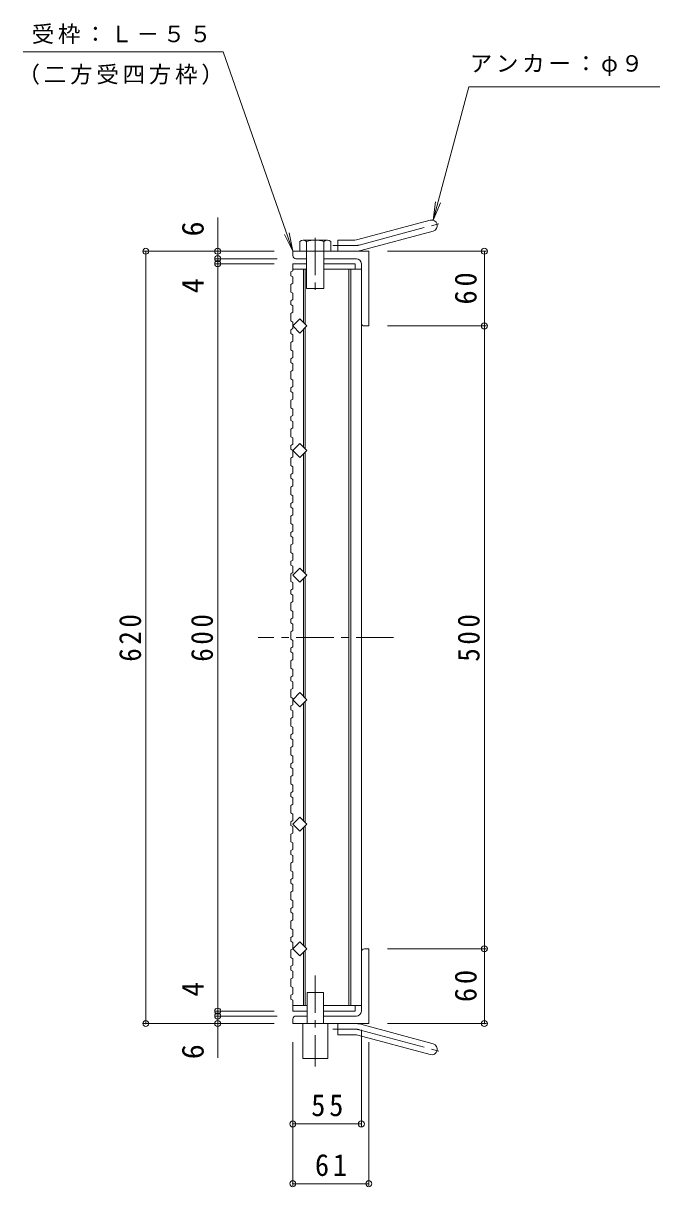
# Model space of a CAD drawing. Units: millimetres, scale not verified. Extents: x -1108 to 1079, y -823 to 794.
# Drawn here: x 59 to 569, y -212 to 722 of the extents above; entities that cross this region are included whole.
import ezdxf
from ezdxf.enums import TextEntityAlignment as Align

# ---------------------------------------------------------------- set-up
doc = ezdxf.new("R2010")
doc.units = ezdxf.units.MM
doc.header["$LTSCALE"] = 6
doc.header["$PDMODE"] = 32
doc.header["$PDSIZE"] = 4.8
doc.linetypes.add('CHAIN1', pattern=[8, 5, -1, 1, -1])
doc.linetypes.add('CHAIN2', pattern=[12, 9, -1, 1, -1])
for name, color, linetype, lineweight in [('A-1_ピット', 2, 'Continuous', 9), ('A-2_蓋', 3, 'Continuous', 9), ('A-4_寸法', 7, 'Continuous', 9), ('A-5_仕様文', 7, 'Continuous', 9), ('A-9_ｸｯｼｮﾝ材', 4, 'Continuous', 9)]:
    doc.layers.add(name, color=color, linetype=linetype, lineweight=lineweight)
doc.styles.add('ＭＳ ゴシック', font='')
doc.styles.get('ＭＳ ゴシック').set_extended_font_data('MS Gothic')

msp = doc.modelspace()

# ---------------------------------------------------------------- linework, layer by layer
at = {"layer": 'A-1_ピット'}
for p, q in [((327.102, 548.577), (385.292, 564.169)), ((329.431, 539.884), (387.622, 555.476)), ((310.957, 539.27), (310.957, 548.27)), ((324.772, 548.27), (310.957, 548.27)), ((274.957, 535.77), (274.957, 539.27)), ((335.957, 539.27), (274.957, 539.27)), ((285.957, 533.27), (277.457, 533.27)), ((325.957, 533.27), (299.957, 533.27)), ((335.957, 539.27), (335.957, 479.27)), ((329.957, 529.27), (329.957, 481.771)), ((332.457, 479.27), (335.957, 479.27)), ((329.957, -70.73), (329.957, -23.23)), ((332.457, -20.73), (335.957, -20.73)), ((335.957, -20.73), (335.957, -80.729)), ((274.957, -77.229), (274.957, -80.729)), ((335.957, -80.729), (274.957, -80.729)), ((286.457, -74.729), (277.457, -74.729)), ((325.957, -74.729), (299.457, -74.729)), ((310.957, -80.729), (310.957, -89.73)), ((329.431, -81.343), (387.622, -96.935)), ((324.772, -89.73), (310.957, -89.73)), ((327.102, -90.036), (385.292, -105.628))]:
    msp.add_line(p, q, dxfattribs=at)
at = {"layer": 'A-1_ピット', "linetype": 'CHAIN2'}
for p, q in [((328.266, 544.23), (393.433, 561.692)), ((324.772, 543.771), (307.152, 543.771)), ((324.772, -85.23), (307.152, -85.23)), ((328.266, -85.69), (393.433, -103.151))]:
    msp.add_line(p, q, dxfattribs=at)
at = {"layer": 'A-1_ピット'}
for centre, radius, start, end in [((386.457, 559.822), 4.5, 285.00014, 104.99991), ((324.772, 557.271), 9, 270, 285.00002), ((277.457, 535.77), 2.5, 180, 270), ((324.772, 557.271), 18, 270, 285), ((325.957, 529.27), 4, 0, 90), ((332.457, 481.771), 2.5, 180, 270), ((332.457, -23.23), 2.5, 90, 180), ((325.957, -70.73), 4, 270, 0), ((277.457, -77.229), 2.5, 90, 180), ((324.772, -98.73), 18, 75, 90), ((324.772, -98.73), 9, 74.99998, 90), ((386.457, -101.282), 4.5, 255.00009, 74.99986)]:
    msp.add_arc(centre, radius, start, end, dxfattribs=at)
at = {"layer": 'A-1_ピット', "linetype": 'CHAIN2'}
for centre, start, end in [((324.772, 557.27), 270, 284.99995), ((324.772, -98.73), 75.00005, 90)]:
    msp.add_arc(centre, 13.5, start, end, dxfattribs=at)
at = {"layer": 'A-2_蓋'}
for p, q in [((273.457, 522.627), (274.957, 523.627)), ((274.957, 529.27), (274.957, 523.627)), ((274.957, 529.27), (285.957, 529.27)), ((274.957, 524.77), (285.957, 524.77)), ((283.457, 524.77), (283.457, 482.084)), ((284.957, 524.77), (284.957, 480.584)), ((299.957, 529.27), (324.957, 529.27)), ((299.957, 524.77), (329.957, 524.77)), ((319.957, 524.77), (319.957, -66.23)), ((321.457, 524.77), (321.457, -66.23)), ((324.957, 529.27), (324.957, 524.77)), ((329.957, 524.77), (329.957, -66.23)), ((273.457, 522.627), (273.457, 519.627)), ((273.457, 519.627), (274.957, 518.627)), ((274.957, 518.627), (274.957, 513.514)), ((273.457, 512.514), (274.957, 513.514)), ((273.457, 512.514), (273.457, 506.514)), ((273.457, 506.514), (274.957, 505.514)), ((274.957, 500.401), (274.957, 505.514)), ((273.457, 499.401), (274.957, 500.401)), ((273.457, 499.401), (273.457, 496.401)), ((273.457, 496.401), (274.957, 495.401)), ((274.957, 495.401), (274.957, 490.288)), ((273.457, 489.288), (274.957, 490.288)), ((273.457, 489.288), (273.457, 483.288)), ((273.457, 483.288), (274.957, 482.288)), ((273.457, 476.175), (274.957, 477.175)), ((274.957, 477.175), (274.957, 482.288)), ((283.457, 476.457), (283.457, 382.084)), ((284.957, 477.957), (284.957, 380.584)), ((273.457, 476.175), (273.457, 473.175)), ((273.457, 473.175), (274.957, 472.175)), ((273.457, 466.062), (274.957, 467.062)), ((274.957, 472.175), (274.957, 467.062)), ((273.457, 466.062), (273.457, 460.062)), ((273.457, 460.062), (274.957, 459.062)), ((274.957, 453.949), (274.957, 459.062)), ((273.457, 452.949), (274.957, 453.949)), ((273.457, 452.949), (273.457, 449.949)), ((273.457, 449.949), (274.957, 448.949)), ((274.957, 448.949), (274.957, 443.836)), ((273.457, 442.836), (274.957, 443.836)), ((273.457, 442.836), (273.457, 436.836)), ((273.457, 436.836), (274.957, 435.836)), ((273.457, 429.723), (274.957, 430.723)), ((273.457, 429.723), (273.457, 426.723)), ((274.957, 430.723), (274.957, 435.836)), ((273.457, 426.723), (274.957, 425.723)), ((273.457, 419.61), (274.957, 420.61)), ((274.957, 425.723), (274.957, 420.61)), ((273.457, 419.61), (273.457, 413.61)), ((273.457, 413.61), (274.957, 412.61)), ((274.957, 407.497), (274.957, 412.61)), ((273.457, 406.497), (274.957, 407.497)), ((273.457, 406.497), (273.457, 403.497)), ((273.457, 403.497), (274.957, 402.497)), ((274.957, 402.497), (274.957, 397.384)), ((273.457, 396.384), (274.957, 397.384)), ((273.457, 396.384), (273.457, 390.384)), ((273.457, 390.384), (274.957, 389.384)), ((273.457, 383.271), (274.957, 384.271)), ((273.457, 383.271), (273.457, 380.271)), ((274.957, 384.271), (274.957, 389.384)), ((273.457, 380.271), (274.957, 379.271)), ((273.457, 373.158), (274.957, 374.158)), ((274.957, 379.271), (274.957, 374.158)), ((283.457, 376.457), (283.457, 282.084)), ((284.957, 377.957), (284.957, 280.584)), ((273.457, 373.158), (273.457, 367.158)), ((273.457, 367.158), (274.957, 366.158)), ((274.957, 361.045), (274.957, 366.158)), ((273.457, 360.045), (274.957, 361.045)), ((273.457, 360.045), (273.457, 357.045)), ((273.457, 357.045), (274.957, 356.045)), ((274.957, 356.045), (274.957, 350.932)), ((273.457, 349.932), (274.957, 350.932)), ((273.457, 349.932), (273.457, 343.932)), ((273.457, 343.932), (274.957, 342.932)), ((273.457, 336.819), (274.957, 337.819)), ((273.457, 336.819), (273.457, 333.819)), ((274.957, 337.819), (274.957, 342.932)), ((273.457, 333.819), (274.957, 332.819)), ((273.457, 326.706), (274.957, 327.706)), ((274.957, 332.819), (274.957, 327.706)), ((273.457, 326.706), (273.457, 320.706)), ((273.457, 320.706), (274.957, 319.706)), ((274.957, 314.593), (274.957, 319.706)), ((273.457, 313.593), (274.957, 314.593)), ((273.457, 313.593), (273.457, 310.593)), ((273.457, 310.593), (274.957, 309.593)), ((274.957, 309.593), (274.957, 304.48)), ((273.457, 303.48), (274.957, 304.48)), ((273.457, 303.48), (273.457, 297.48)), ((273.457, 297.48), (274.957, 296.48)), ((273.457, 290.367), (274.957, 291.367)), ((273.457, 290.367), (273.457, 287.367)), ((274.957, 291.367), (274.957, 296.48)), ((273.457, 287.367), (274.957, 286.367)), ((273.457, 280.254), (274.957, 281.254)), ((273.457, 280.254), (273.457, 274.254)), ((274.957, 286.367), (274.957, 281.254)), ((273.457, 274.254), (274.957, 273.254)), ((274.957, 268.141), (274.957, 273.254)), ((283.457, 182.084), (283.457, 276.457)), ((284.957, 180.584), (284.957, 277.957)), ((273.457, 267.141), (274.957, 268.141)), ((273.457, 267.141), (273.457, 264.141)), ((273.457, 264.141), (274.957, 263.141)), ((274.957, 263.141), (274.957, 258.028)), ((273.457, 257.028), (274.957, 258.028)), ((273.457, 257.028), (273.457, 251.028)), ((273.457, 251.028), (274.957, 250.028)), ((273.457, 243.915), (274.957, 244.915)), ((273.457, 243.915), (273.457, 240.915)), ((274.957, 244.915), (274.957, 250.028)), ((273.457, 240.915), (274.957, 239.915)), ((273.457, 233.802), (274.957, 234.802)), ((273.457, 233.802), (273.457, 227.802)), ((274.957, 239.915), (274.957, 234.802)), ((273.457, 227.802), (274.957, 226.802)), ((274.957, 221.689), (274.957, 226.802)), ((273.457, 220.689), (274.957, 221.689)), ((273.457, 220.689), (273.457, 217.689)), ((273.457, 217.689), (274.957, 216.689)), ((274.957, 216.689), (274.957, 211.576)), ((273.457, 210.576), (274.957, 211.576)), ((273.457, 210.576), (273.457, 204.576)), ((273.457, 204.576), (274.957, 203.576)), ((273.457, 197.463), (274.957, 198.463)), ((273.457, 197.463), (273.457, 194.463)), ((274.957, 198.463), (274.957, 203.576)), ((273.457, 194.463), (274.957, 193.463)), ((273.457, 187.35), (274.957, 188.35)), ((273.457, 187.35), (273.457, 181.35)), ((274.957, 193.463), (274.957, 188.35)), ((273.457, 181.35), (274.957, 180.35)), ((274.957, 175.237), (274.957, 180.35)), ((284.957, 80.584), (284.957, 177.957)), ((273.457, 174.237), (274.957, 175.237)), ((273.457, 174.237), (273.457, 171.237)), ((273.457, 171.237), (274.957, 170.237)), ((274.957, 170.237), (274.957, 165.124)), ((283.457, 82.084), (283.457, 176.457)), ((273.457, 164.124), (274.957, 165.124)), ((273.457, 164.124), (273.457, 158.124)), ((273.457, 158.124), (274.957, 157.124)), ((273.457, 151.011), (274.957, 152.011)), ((273.457, 151.011), (273.457, 148.011)), ((274.957, 152.011), (274.957, 157.124)), ((273.457, 148.011), (274.957, 147.011)), ((273.457, 140.898), (274.957, 141.898)), ((273.457, 140.898), (273.457, 134.898)), ((274.957, 147.011), (274.957, 141.898)), ((273.457, 134.898), (274.957, 133.898)), ((274.957, 128.785), (274.957, 133.898)), ((273.457, 127.785), (274.957, 128.785)), ((273.457, 127.785), (273.457, 124.785)), ((273.457, 124.785), (274.957, 123.785)), ((274.957, 123.785), (274.957, 118.672)), ((273.457, 117.672), (274.957, 118.672)), ((273.457, 117.672), (273.457, 111.672)), ((273.457, 111.672), (274.957, 110.672)), ((273.457, 104.559), (274.957, 105.559)), ((273.457, 104.559), (273.457, 101.559)), ((274.957, 105.559), (274.957, 110.672)), ((273.457, 101.559), (274.957, 100.559)), ((273.457, 94.446), (274.957, 95.446)), ((273.457, 94.446), (273.457, 88.446)), ((274.957, 100.559), (274.957, 95.446)), ((273.457, 88.446), (274.957, 87.446)), ((274.957, 82.333), (274.957, 87.446)), ((273.457, 81.333), (274.957, 82.333)), ((273.457, 81.333), (273.457, 78.333)), ((273.457, 78.333), (274.957, 77.333)), ((274.957, 77.333), (274.957, 72.22)), ((283.457, -17.916), (283.457, 76.457)), ((284.957, -19.416), (284.957, 77.957)), ((273.457, 71.22), (274.957, 72.22)), ((273.457, 71.22), (273.457, 65.22)), ((273.457, 65.22), (274.957, 64.22)), ((273.457, 58.107), (274.957, 59.107)), ((273.457, 58.107), (273.457, 55.107)), ((274.957, 59.107), (274.957, 64.22)), ((273.457, 55.107), (274.957, 54.107)), ((273.457, 47.994), (274.957, 48.994)), ((273.457, 47.994), (273.457, 41.994)), ((274.957, 54.107), (274.957, 48.994)), ((273.457, 41.994), (274.957, 40.994)), ((274.957, 35.881), (274.957, 40.994)), ((273.457, 34.881), (274.957, 35.881)), ((273.457, 34.881), (273.457, 31.881)), ((273.457, 31.881), (274.957, 30.881)), ((274.957, 30.881), (274.957, 25.768)), ((273.457, 24.768), (274.957, 25.768)), ((273.457, 24.768), (273.457, 18.768)), ((273.457, 18.768), (274.957, 17.768)), ((273.457, 11.655), (274.957, 12.655)), ((273.457, 11.655), (273.457, 8.655)), ((274.957, 12.655), (274.957, 17.768)), ((273.457, 8.655), (274.957, 7.655)), ((273.457, 1.542), (274.957, 2.542)), ((273.457, 1.542), (273.457, -4.458)), ((274.957, 7.655), (274.957, 2.542)), ((273.457, -4.458), (274.957, -5.458)), ((274.957, -10.571), (274.957, -5.458)), ((273.457, -11.571), (274.957, -10.571)), ((273.457, -11.571), (273.457, -14.571)), ((273.457, -14.571), (274.957, -15.571)), ((274.957, -15.571), (274.957, -20.684)), ((273.457, -21.684), (274.957, -20.684)), ((273.457, -21.684), (273.457, -27.684)), ((273.457, -27.684), (274.957, -28.684)), ((283.457, -66.23), (283.457, -23.543)), ((284.957, -66.23), (284.957, -22.043)), ((273.457, -34.797), (274.957, -33.797)), ((273.457, -34.797), (273.457, -37.797)), ((274.957, -33.797), (274.957, -28.684)), ((273.457, -44.91), (274.957, -43.91)), ((273.457, -44.91), (273.457, -50.91)), ((273.457, -50.91), (274.957, -51.91)), ((274.957, -57.023), (274.957, -51.91)), ((273.457, -58.023), (274.957, -57.023)), ((273.457, -58.023), (273.457, -61.023)), ((273.457, -61.023), (274.957, -62.023)), ((274.957, -70.73), (274.957, -66.23)), ((274.957, -70.73), (286.457, -70.73)), ((299.457, -66.23), (329.957, -66.23))]:
    msp.add_line(p, q, dxfattribs=at)
at = {"layer": 'A-2_蓋', "linetype": 'CHAIN1'}
msp.add_line((355.77, 229.27), (247.174, 229.27), dxfattribs=at)
at = {"layer": 'A-2_蓋'}
for points in [[(286.271, 479.27), (280.614, 473.614), (274.957, 479.27), (280.614, 484.927)], [(286.271, 379.27), (280.614, 373.614), (274.957, 379.27), (280.614, 384.927)], [(286.271, 279.27), (280.614, 284.927), (274.957, 279.27), (280.614, 273.614)], [(286.271, 179.27), (280.614, 184.927), (274.957, 179.27), (280.614, 173.613)], [(286.271, 79.27), (280.614, 84.927), (274.957, 79.27), (280.614, 73.614)], [(286.271, -20.73), (280.614, -15.073), (274.957, -20.73), (280.614, -26.386)]]:
    msp.add_lwpolyline(points, close=True, dxfattribs=at)
for points in [[(273.457, -37.797), (274.957, -38.797), (274.957, -43.91)], [(274.957, -62.023), (274.957, -66.23), (286.457, -66.23)], [(299.457, -70.73), (324.957, -70.73), (324.957, -66.23)]]:
    msp.add_lwpolyline(points, dxfattribs=at)
at = {"layer": 'A-4_寸法'}
for p, q in [((214.656, -108.351), (214.656, 566.459)), ((259.957, 539.27), (155.163, 539.27)), ((156.963, -80.729), (156.963, 539.27)), ((262.457, 533.27), (212.856, 533.27)), ((350.957, 539.27), (430.477, 539.27)), ((428.677, -80.729), (428.677, 539.27)), ((259.957, 529.27), (212.856, 529.27)), ((350.957, 479.27), (430.477, 479.27)), ((350.957, -20.73), (430.477, -20.73)), ((259.957, -70.73), (212.856, -70.73)), ((259.957, -80.729), (155.163, -80.729)), ((262.457, -74.729), (212.856, -74.729)), ((350.957, -80.729), (430.477, -80.729)), ((329.957, -85.73), (329.957, -163.13)), ((274.957, -95.729), (274.957, -211.13)), ((335.957, -95.729), (335.957, -211.13)), ((274.957, -161.33), (329.957, -161.33)), ((274.957, -209.33), (335.957, -209.33))]:
    msp.add_line(p, q, dxfattribs=at)
for p in [(156.963, 539.27), (214.656, 539.27), (214.656, 533.27), (428.677, 539.27), (214.656, 529.27), (428.677, 479.27), (428.677, -20.73), (214.656, -70.73), (214.656, -74.729), (156.963, -80.729), (214.656, -80.729), (428.677, -80.729), (274.957, -161.33), (329.957, -161.33), (274.957, -209.33), (335.957, -209.33)]:
    msp.add_point(p, dxfattribs=at)
at = {"layer": 'A-5_仕様文'}
for p, q in [((58.625, 699.33), (219.069, 699.33)), ((387.622, 564.169), (416.319, 671.27)), ((416.319, 671.27), (569.43, 671.27)), ((387.622, 564.169), (389.58, 579.041)), ((387.622, 564.169), (393.362, 578.027)), ((274.957, 539.27), (271.903, 553.956))]:
    msp.add_line(p, q, dxfattribs=at)
msp.add_lwpolyline([(219.069, 699.33), (274.957, 539.27), (268.206, 552.665)], dxfattribs=at)
at = {"layer": 'A-9_ｸｯｼｮﾝ材'}
for p, q in [((283.238, 548.231), (302.677, 548.231)), ((285.957, 539.27), (285.957, 547.19)), ((299.957, 539.27), (299.957, 547.19)), ((305.396, 547.19), (305.396, 539.27)), ((285.957, 539.27), (285.957, 509.27)), ((299.957, 539.27), (299.957, 509.27)), ((285.957, 509.27), (299.957, 509.27)), ((286.457, -55.729), (299.457, -55.729)), ((286.457, -55.729), (286.457, -80.73)), ((299.457, -55.729), (299.457, -80.73)), ((282.957, -80.73), (282.957, -108.73)), ((302.957, -80.73), (302.957, -108.73)), ((282.957, -108.73), (302.957, -108.73))]:
    msp.add_line(p, q, dxfattribs=at)
at = {"layer": 'A-9_ｸｯｼｮﾝ材', "linetype": 'CHAIN1'}
for p, q in [((292.957, 550.165), (292.957, 503.808)), ((292.957, -42.027), (292.957, -115.222))]:
    msp.add_line(p, q, dxfattribs=at)
at = {"layer": 'A-9_ｸｯｼｮﾝ材'}
msp.add_lwpolyline([(280.518, 547.19), (280.518, 539.27), (305.396, 539.27)], dxfattribs=at)
for centre, radius, start, end in [((283.238, 544.157), 4.074, 48.12389, 131.8763), ((292.957, 524.164), 24.066, 73.09029, 106.90971), ((302.677, 544.157), 4.074, 48.1237, 131.87611)]:
    msp.add_arc(centre, radius, start, end, dxfattribs=at)

# ---------------------------------------------------------------- texts
at = {"layer": 'A-4_寸法', "color": 2, "style": 'ＭＳ ゴシック'}
for s, p in [('6', (208.656, 551.218)), ('4', (208.656, 505.555)), ('4', (208.656, -59.136)), ('6', (208.656, -109.336))]:
    msp.add_text(s, height=17.6, rotation=90, dxfattribs=at).set_placement(p, align=Align.BOTTOM_LEFT)
at = {"layer": 'A-4_寸法', "color": 2, "char_height": 17.6, "attachment_point": 7, "rotation": 90, "style": 'ＭＳ ゴシック'}
for s, insert in [('\\T1.27;\\W0.95;60', (422.678, 496.52)), ('\\T1.27;\\W0.9;620', (153.363, 209.77)), ('\\T1.27;\\W0.9;600', (211.056, 209.77)), ('\\T1.27;\\W0.9;500', (425.077, 209.77)), ('\\T1.27;\\W0.95;60', (422.678, -63.48))]:
    msp.add_mtext(s, dxfattribs=dict(at, insert=insert))
at = {"layer": 'A-4_寸法', "color": 2, "char_height": 17.6, "attachment_point": 7, "style": 'ＭＳ ゴシック'}
for s, insert in [('\\T1.27;\\W0.95;55', (289.707, -155.33)), ('\\T1.27;\\W0.95;61', (292.707, -203.33))]:
    msp.add_mtext(s, dxfattribs=dict(at, insert=insert))
at = {"layer": 'A-5_仕様文', "char_height": 13.2, "attachment_point": 7, "style": 'ＭＳ ゴシック'}
for s, insert in [('\\T1.17;受枠：Ｌ－５５', (65.396, 705.648)), ('\\T1.17;アンカー：φ９', (416.948, 679.876)), ('\\T1.17;（二方受四方枠）', (54.07, 672.927))]:
    msp.add_mtext(s, dxfattribs=dict(at, insert=insert))

doc.saveas('drawing.dxf')
